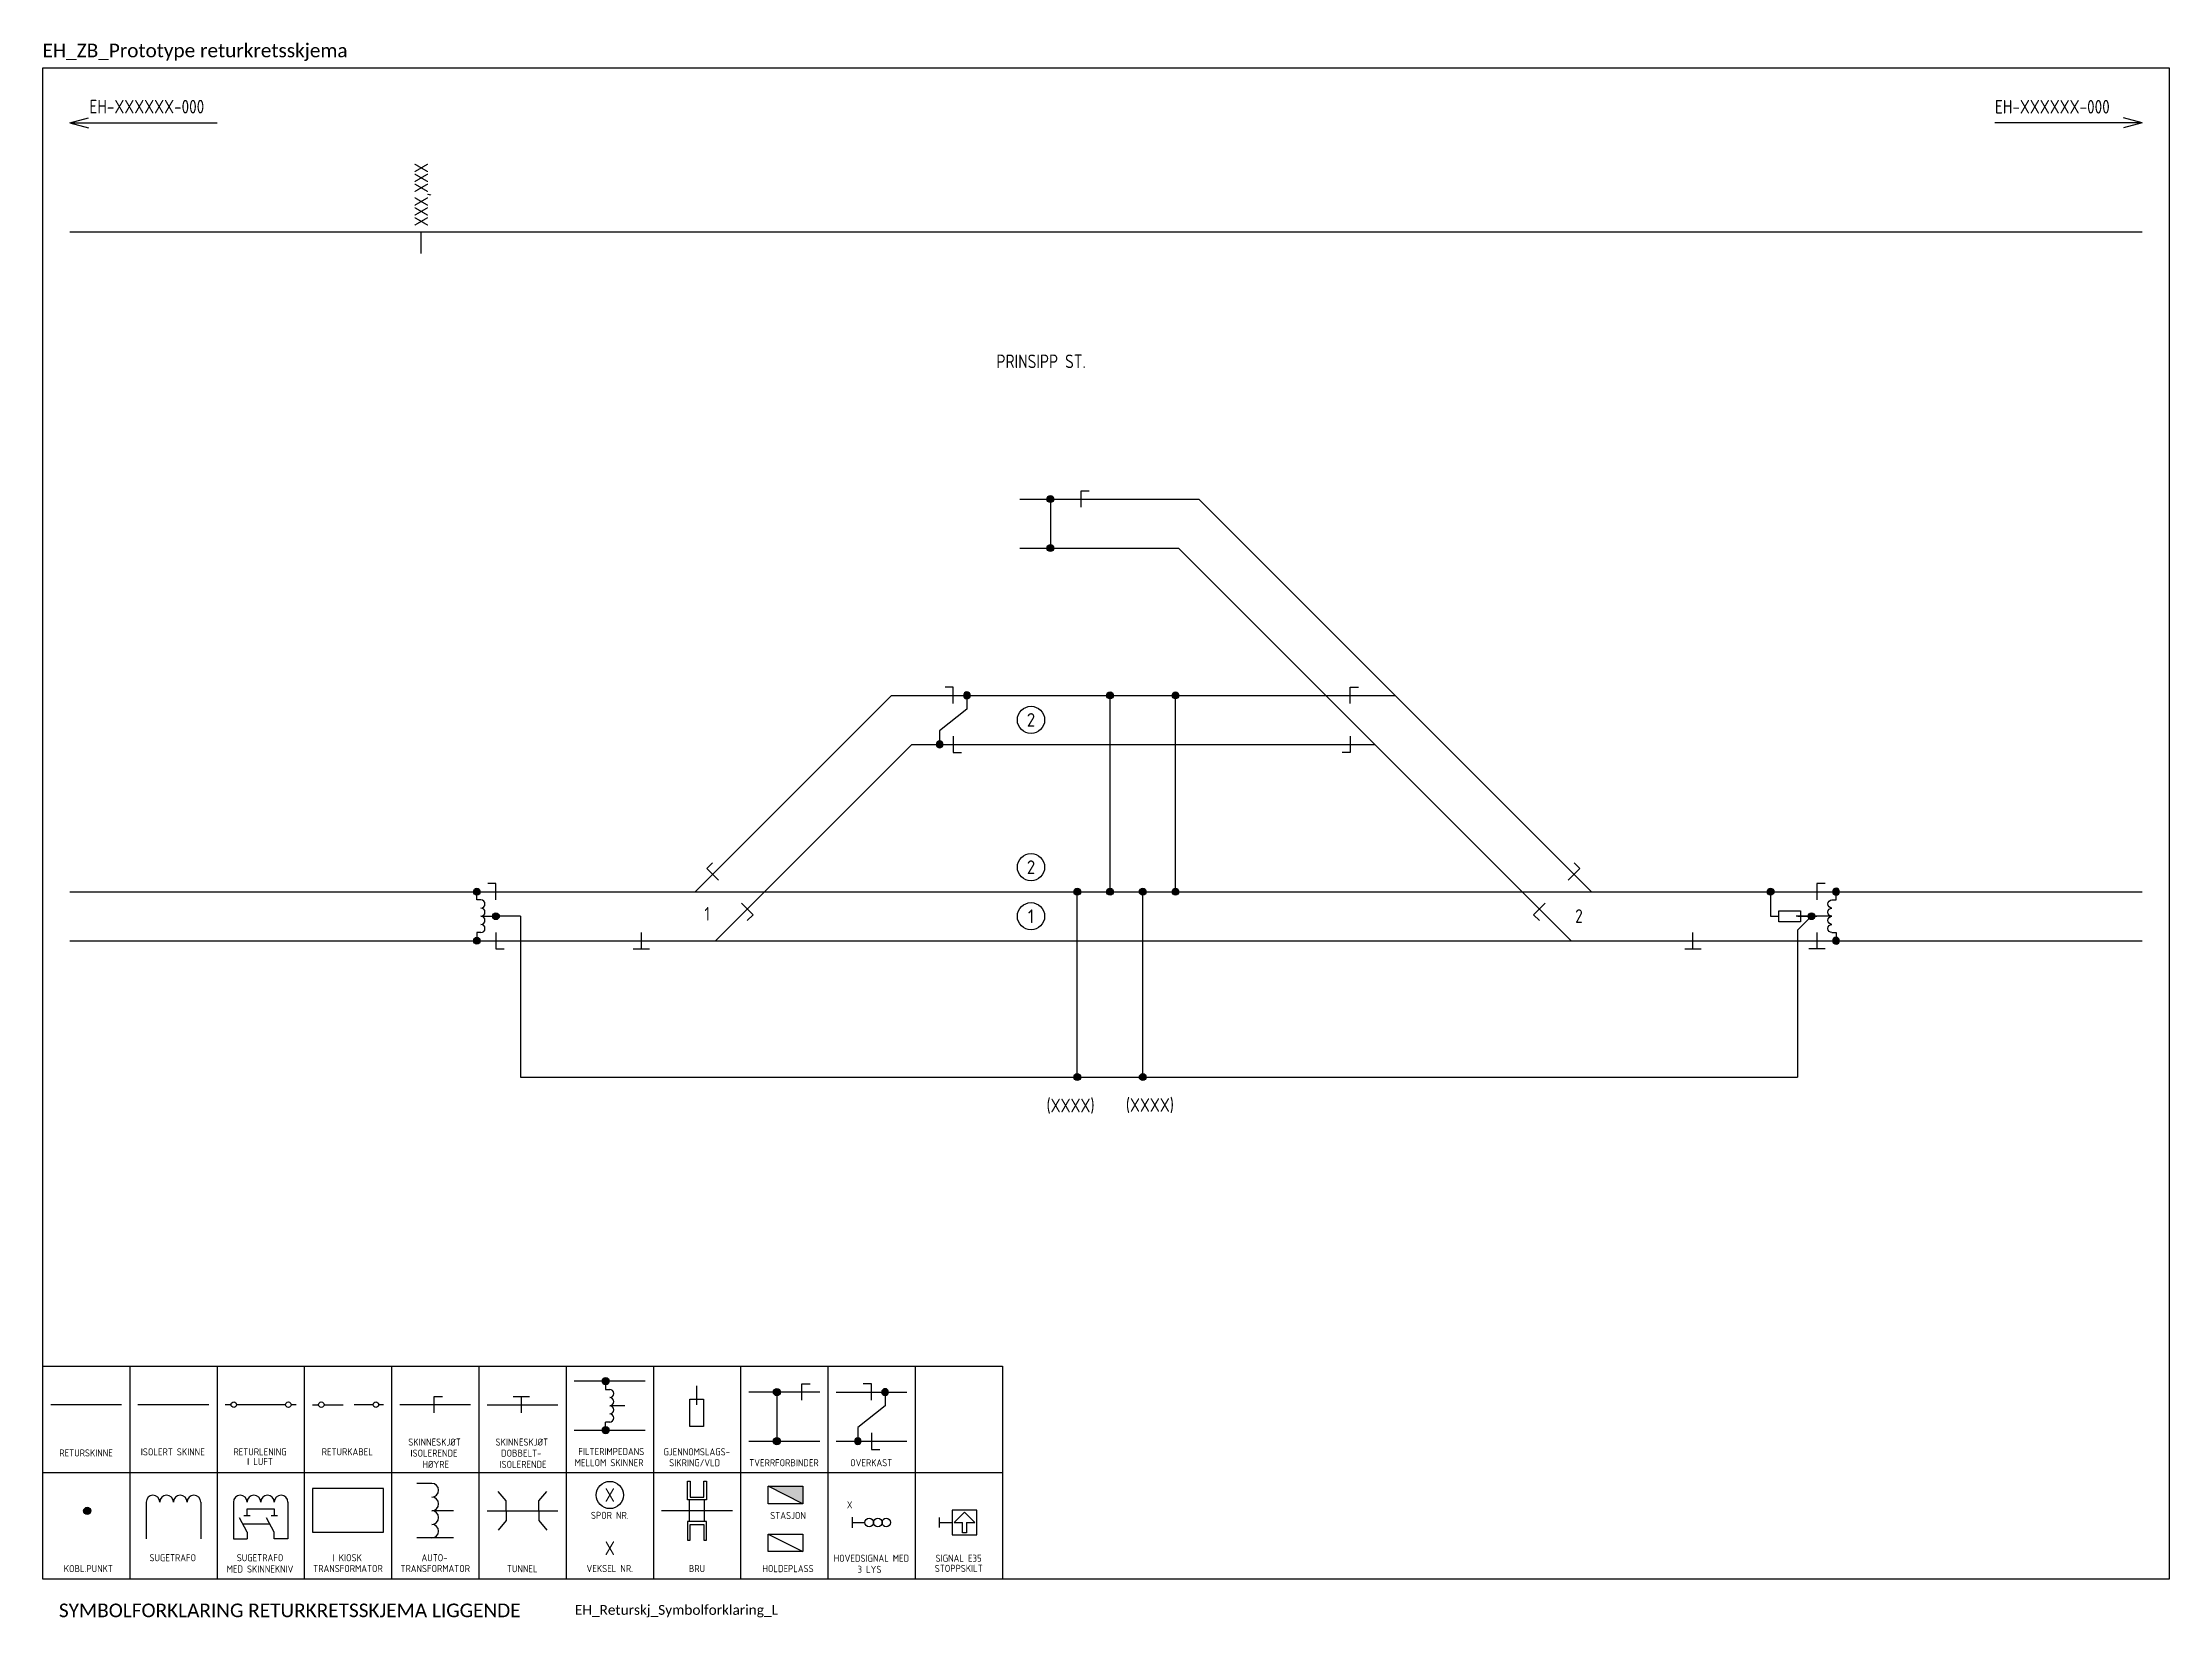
# Model space of a CAD drawing. Header units: millimetres. Extents: x -120 to 1240, y -2156 to 277.
# Drawn here: x 630 to 1020, y -1542.1 to -1253.3 of the extents above; entities that cross this region are included whole.
import ezdxf
from ezdxf.enums import TextEntityAlignment as Align

# ---------------------------------------------------------------- set-up
doc = ezdxf.new("R2010")
doc.units = ezdxf.units.MM
for name, color, linetype in [('JBT_Linjer_018', 4, 'Continuous'), ('JBT_Tekst_25', 2, 'Continuous'), ('JBTEH_ATT_Tekst', 2, 'Continuous'), ('JBTEH_Komponenter', 4, 'Continuous'), ('JBTEH_LED_Returkabel', 4, 'RETURKABEL'), ('JBTEH_LED_Returledning', 4, 'RETURLEDNING'), ('JBTEH_Skinne_isolert_signal', 5, 'Continuous'), ('JBTEH_Skinne_jordet_retur', 4, 'Continuous'), ('RAMME', 5, 'Continuous'), ('RAMME TEKST', 7, 'Continuous')]:
    doc.layers.add(name, color=color, linetype=linetype)
doc.layers.add('JBTEH_ATT_OBJEKTID', color=2, linetype='Continuous', lineweight=25)
doc.styles.add('Calibri', font='calibri.ttf')
doc.styles.add('ISO13', font='isocp.shx', dxfattribs={"width": 0.9, "height": 1.3})
doc.styles.add('ISO25', font='isocp.shx', dxfattribs={"width": 0.9, "height": 2.5})
doc.linetypes.add('RETURKABEL', pattern='A,1.5,-0.7,1,[133,ltypeshp,S=0.5,R=0,X=0,Y=0],-1,1,-0.7,1.5', length=7.4)
doc.linetypes.add('RETURLEDNING', pattern='A,3.2,[133,ltypeshp,S=0.5,R=0,X=0,Y=0],-1,3.2', length=7.4)

# ---------------------------------------------------------------- blocks, each defined once
blk = doc.blocks.new('EH_Skinneskjot_dobbel')
for p, q in [((-1.5, 1.5), (1.5, 1.5)), ((0, 1.5), (0, -1.5))]:
    blk.add_line(p, q)
blk = doc.blocks.new('*U163')
at = {"layer": 'JBT_Linjer_018'}
for q in [(3.4, 0.91), (27, 0), (3.4, -0.91)]:
    blk.add_line((0, 0), q, dxfattribs=at)
at = {"style": 'ISO25', "width": 0.9}
blk.add_attdef('HENVISING', text='', height=2.5, dxfattribs=at).set_placement((26.66, 4.2), align=Align.TOP_RIGHT)
blk = doc.blocks.new('Tekst_Km')
at = {"layer": 'JBT_Linjer_018'}
blk.add_line((0, -4), (0, 0), dxfattribs=at)
at = {"style": 'ISO25', "width": 0.9}
blk.add_attdef('KM', text='', height=2.5, rotation=90, dxfattribs=at).set_placement((0, 1), align=Align.MIDDLE_LEFT)
blk = doc.blocks.new('*U164')
at = {"layer": 'JBT_Linjer_018'}
for q in [(-27, 0), (-3.4, 0.91), (-3.4, -0.91)]:
    blk.add_line((0, 0), q, dxfattribs=at)
at = {"style": 'ISO25', "width": 0.9}
blk.add_attdef('HENVISING', text='', height=2.5, dxfattribs=at).set_placement((-26.66, 4.2), align=Align.TOP_LEFT)
blk = doc.blocks.new('EH_Koblingspunkt')
h = blk.add_hatch(color=256)
h.dxf.hatch_style = 1
edge = h.paths.add_edge_path()
edge.add_arc((0, 0), 0.625, 0, 360)
blk.add_circle((0, 0), 0.625)
blk = doc.blocks.new('EH_IMP_01')
for p, q in [((0, 7.5), (0, 9)), ((0.75, 7.5), (0, 7.5)), ((0.75, 4.5), (3.5, 4.5)), ((0.75, 1.5), (0, 1.5)), ((0, 1.5), (0, 0))]:
    blk.add_line(p, q)
at = {"linetype": 'ByBlock'}
blk.add_lwpolyline([(0, 0.75), (0, 0)], dxfattribs=at)
for centre in [(0.75, 6.75), (0.75, 5.25), (0.75, 3.75), (0.75, 2.25)]:
    blk.add_arc(centre, 0.75, 270, 90)
for p in [(0, 9), (0, 0)]:
    blk.add_blockref('EH_Koblingspunkt', p)
at = {"layer": 'JBTEH_ATT_OBJEKTID', "style": 'ISO25', "flags": 4}
blk.add_attdef('OBJEKTID', text='', height=2.5, dxfattribs=at).set_placement((0, -3.25), align=Align.MIDDLE)
blk = doc.blocks.new('EH_Gjennomslagssikring')
for p, q in [((-1, 7), (-1, 3)), ((1, 7), (-1, 7)), ((1, 3), (1, 7)), ((-1, 3), (1, 3)), ((0, 3), (0, 3.8)), ((0, 0), (0, 3))]:
    blk.add_line(p, q)
blk.add_solid([(0.8, 3.8), (-0.8, 3.8), (0, 5.4), (0.8, 3.8)])
blk = doc.blocks.new('*U117')
for p, q in [((-8.5, 9), (-8.5, 4.5)), ((1.5, 10.5), (0, 10.5)), ((0, 10.5), (0, 7.5)), ((-8.5, 4.5), (-7, 4.5)), ((-3.5, 4.5), (0, 4.5)), ((0, 1.5), (0, -1.5)), ((0, -1.5), (-1.5, -1.5)), ((1.5, -1.5), (0, -1.5))]:
    blk.add_line(p, q)
at = {"rotation": 180.0000000000087}
for p in [(-8.5, 9), (-1, 4.5)]:
    blk.add_blockref('EH_Koblingspunkt', p, dxfattribs=at)
at = {"xscale": -1}
for name, p, rotation in [('EH_IMP_01', (3.5, 0), 8.633094239485217e-12), ('EH_Koblingspunkt', (3.5, 9), 8.633094239485217e-12), ('EH_Gjennomslagssikring', (0, 4.5), 90.00000000000873), ('EH_Koblingspunkt', (3.5, 0), 8.633094239485217e-12)]:
    blk.add_blockref(name, p, dxfattribs=dict(at, rotation=rotation))
at = {"layer": 'JBTEH_ATT_OBJEKTID', "style": 'ISO25', "flags": 4}
blk.add_attdef('OBJEKTID', text='', height=2.5, dxfattribs=at).set_placement((0, -4), align=Align.MIDDLE)
blk = doc.blocks.new('EH_Overkast')
for p, q in [((-2.5, 9), (-2.5, 6.5)), ((0, 7.5), (0, 10.5)), ((0, 10.5), (1.5, 10.5)), ((-2.5, 6.5), (2.5, 2.5)), ((0, 1.5), (0, -1.5)), ((2.5, 2.5), (2.5, 0)), ((0, -1.5), (-1.5, -1.5))]:
    blk.add_line(p, q)
for p in [(-2.5, 9), (2.5, 0)]:
    blk.add_blockref('EH_Koblingspunkt', p)
blk = doc.blocks.new('EH_Skinneskjot_enkel')
for p, q in [((0, -1.5), (0, 1.5)), ((0, 1.5), (1.5, 1.5))]:
    blk.add_line(p, q)
blk = doc.blocks.new('EH_Returskj_Symbolforklaring_L')
h = blk.add_hatch(color=256)
h.dxf.hatch_style = 1
edge = h.paths.add_edge_path()
edge.add_arc((103.25, 36.25), 0.65, 0, 360)
h = blk.add_hatch(color=256)
h.dxf.hatch_style = 1
edge = h.paths.add_edge_path()
edge.add_arc((134.66, 34.25), 0.65, 0, 360)
h = blk.add_hatch(color=256)
h.dxf.hatch_style = 1
edge = h.paths.add_edge_path()
edge.add_arc((103.25, 27.25), 0.65, 0, 360)
h = blk.add_hatch(color=256)
h.dxf.hatch_style = 1
edge = h.paths.add_edge_path()
edge.add_arc((134.66, 25.25), 0.65, 0, 360)
blk.add_hatch(color=256).paths.add_polyline_path([(139.42, 16.97), (133.05, 16.97), (139.42, 13.79)])
h = blk.add_hatch(color=256)
h.dxf.hatch_style = 1
edge = h.paths.add_edge_path()
edge.add_arc((8.19, 12.47), 0.65, 0, 360)
for p, q in [((0, 39), (176, 39)), ((0, 39), (0, 0)), ((16, 39), (16, 0)), ((32, 39), (32, 0)), ((48, 39), (48, 0)), ((64, 39), (64, 0)), ((80, 39), (80, 0)), ((96, 39), (96, 0)), ((112, 39), (112, 0)), ((128, 39), (128, 0)), ((144, 39), (144, 0)), ((160, 39), (160, 0)), ((176, 39), (176, 0)), ((103.25, 36.25), (103.25, 34.75)), ((119.92, 35.42), (119.92, 31.94)), ((49.5, 31.93), (50.62, 31.93)), ((51.62, 31.93), (55.12, 31.93)), ((60.62, 31.93), (57.12, 31.93)), ((62.5, 31.93), (61.62, 31.93)), ((103.25, 34.75), (104, 34.75)), ((106.75, 31.75), (104, 31.75)), ((118.67, 27.94), (118.67, 32.94)), ((118.67, 32.94), (121.17, 32.94)), ((121.17, 32.94), (121.17, 27.94)), ((134.66, 34.25), (134.66, 25.25)), ((152, 34.25), (158.5, 34.25)), ((103.25, 27.25), (103.25, 28.75)), ((104, 28.75), (103.25, 28.75)), ((121.17, 27.94), (118.67, 27.94)), ((145.5, 25.25), (152, 25.25)), ((0, 19.5), (176, 19.5)), ((71.38, 17.5), (68.63, 17.5)), ((139.42, 13.79), (133.05, 16.97)), ((19, 14.07), (19, 7.32)), ((29, 14.07), (29, 7.32)), ((35, 14.07), (35, 7.32)), ((37.5, 11.57), (37.5, 12.82)), ((37.5, 12.82), (42.5, 12.82)), ((42.5, 12.82), (42.5, 11.57)), ((45, 14.07), (45, 7.32)), ((75.38, 12.5), (71.38, 12.5)), ((81.5, 12.5), (94.5, 12.5)), ((126.5, 12.5), (113.5, 12.5)), ((167.18, 10.34), (169.06, 12.22)), ((169.06, 12.22), (170.93, 10.34)), ((37.5, 8.57), (36.09, 11.22)), ((41.7, 10.06), (36.7, 10.06)), ((38.1, 11.57), (36.9, 11.57)), ((37.5, 8.57), (37.5, 7.32)), ((42.5, 8.57), (41.09, 11.22)), ((43.1, 11.57), (41.9, 11.57)), ((42.5, 7.32), (42.5, 8.57)), ((133.05, 8.22), (139.42, 5.04)), ((148.46, 11.34), (148.46, 9.34)), ((148.46, 10.34), (150.81, 10.34)), ((164.46, 9.44), (164.46, 11.24)), ((164.46, 10.34), (166.81, 10.34)), ((167.18, 10.34), (168.68, 10.34)), ((169.43, 10.34), (170.93, 10.34)), ((35, 7.32), (37.5, 7.32)), ((45, 7.32), (42.5, 7.32)), ((75.38, 7.5), (68.63, 7.5)), ((0, 0), (176, 0))]:
    blk.add_line(p, q)
at = {"linetype": 'Continuous'}
for p, q in [((14.5, 31.93), (1.5, 31.93)), ((34.57, 31.93), (33.5, 31.93)), ((44.57, 31.93), (35.57, 31.93)), ((46.5, 31.93), (45.57, 31.93)), ((86.31, 33.43), (89.31, 33.43)), ((87.81, 30.43), (87.81, 33.43))]:
    blk.add_line(p, q, dxfattribs=at)
at = {"color": 5}
for p, q in [((30.5, 31.93), (17.5, 31.93)), ((85.01, 14.32), (83.55, 16.04)), ((91.01, 14.32), (92.48, 16.04)), ((85.01, 12.5), (85.01, 14.32)), ((85.01, 12.5), (85.01, 10.68)), ((91.01, 12.5), (91.01, 14.32)), ((91.01, 12.5), (91.01, 10.68)), ((85.01, 10.68), (83.55, 8.96)), ((91.01, 10.68), (92.48, 8.96))]:
    blk.add_line(p, q, dxfattribs=at)
at = {"linetype": 'ByBlock'}
for p, q in [((118.65, 10.5), (118.65, 14.5)), ((121.35, 10.5), (121.35, 14.5))]:
    blk.add_line(p, q, dxfattribs=at)
for points in [[(71.81, 31.93), (65.5, 31.93)], [(139.25, 34.25), (129.5, 34.25)], [(129.5, 25.25), (142.5, 25.25)], [(169.43, 10.34), (169.43, 8.47), (168.68, 8.47), (168.68, 10.34)]]:
    blk.add_lwpolyline(points)
for points in [[(49.5, 8.57), (62.5, 8.57), (62.5, 16.57), (49.5, 16.57)], [(133.05, 16.97), (139.42, 16.97), (139.42, 13.79), (133.05, 13.79)], [(166.81, 8.09), (171.31, 8.09), (171.31, 12.59), (166.81, 12.59)], [(139.42, 5.04), (133.05, 5.04), (133.05, 8.22), (139.42, 8.22)]]:
    blk.add_lwpolyline(points, close=True)
for points in [[(118.25, 14.5), (118.25, 17.9), (118.75, 17.9), (118.75, 15), (121.25, 15), (121.25, 17.9), (121.75, 17.9), (121.75, 14.5), (118.25, 14.5)], [(118.25, 10.5), (118.25, 7.1), (118.75, 7.1), (118.75, 10), (121.25, 10), (121.25, 7.1), (121.75, 7.1), (121.75, 10.5), (118.25, 10.5)]]:
    blk.add_lwpolyline(points, dxfattribs=at)
for centre, radius in [((103.25, 36.25), 0.65), ((134.66, 34.25), 0.65), ((103.25, 27.25), 0.65), ((134.66, 25.25), 0.65), ((8.19, 12.47), 0.65), ((151.59, 10.34), 0.781), ((153.15, 10.34), 0.781), ((154.71, 10.34), 0.781)]:
    blk.add_circle(centre, radius)
at = {"linetype": 'Continuous'}
for centre in [(35.07, 31.95), (45.07, 31.95), (51.12, 31.95), (61.12, 31.95)]:
    blk.add_circle(centre, 0.5, dxfattribs=at)
at = {"ltscale": 5}
blk.add_circle((104.02, 15.38), 2.5, dxfattribs=at)
for centre, radius, start, end in [((104, 34), 0.75, 270, 90), ((104, 32.5), 0.75, 270, 90), ((104, 31), 0.75, 270, 90), ((104, 29.5), 0.75, 270, 90), ((71.38, 16.25), 1.25, 270, 90), ((20.25, 14.07), 1.25, 0, 180), ((22.75, 14.07), 1.25, 0, 180), ((25.25, 14.07), 1.25, 0, 180), ((27.75, 14.07), 1.25, 0, 180), ((36.25, 14.07), 1.25, 0, 180), ((38.75, 14.07), 1.25, 0, 180), ((41.25, 14.07), 1.25, 0, 180), ((43.75, 14.07), 1.25, 0, 180), ((71.38, 13.75), 1.25, 270, 90), ((71.38, 11.25), 1.25, 270, 90), ((71.38, 8.75), 1.25, 270, 90)]:
    blk.add_arc(centre, radius, start, end)
blk.add_solid([(120.92, 31.94), (118.92, 31.94), (119.92, 29.94), (120.92, 31.94)])
at = {"layer": 'JBTEH_Skinne_isolert_signal'}
for p, q in [((81.5, 31.93), (94.5, 31.93)), ((142.5, 34.25), (139.25, 34.25)), ((145.5, 34.25), (152, 34.25)), ((152, 25.25), (158.5, 25.25))]:
    blk.add_line(p, q, dxfattribs=at)
for points in [[(110.5, 36.25), (97.5, 36.25)], [(78.5, 31.93), (71.81, 31.93)], [(97.5, 27.25), (110.5, 27.25)]]:
    blk.add_lwpolyline(points, dxfattribs=at)
for p in [(139.25, 34.25), (71.81, 31.93)]:
    blk.add_blockref('EH_Skinneskjot_enkel', p)
at = {"xscale": -1}
blk.add_blockref('EH_Overkast', (152, 25.25), dxfattribs=at)
at = {"style": 'ISO13'}
for s, p in [('RETURSKINNE', (7.99, 23.09)), ('ISOLERT SKINNE', (23.88, 23.29)), ('RETURLENING', (39.88, 23.31)), ('RETURKABEL', (55.88, 23.31)), ('SKINNESKJØT', (71.88, 25.09)), ('ISOLERENDE', (71.78, 23.06)), ('SKINNESKJØT', (87.88, 25.09)), ('DOBBELT-', (87.78, 23.06)), ('FILTERIMPEDANS', (104.29, 23.35)), ('GJENNOMSLAGS-', (119.95, 23.3)), ('I LUFT', (39.88, 21.51)), ('HØYRE', (72.11, 21)), ('ISOLERENDE', (88.11, 21)), ('MELLOM SKINNER', (103.88, 21.31)), ('SIKRING/VLD ', (119.95, 21.3)), ('TVERRFORBINDER', (135.95, 21.3)), ('OVERKAST', (151.95, 21.3)), ('SPOR NR.', (104.01, 11.65)), ('STASJON', (136.7, 11.63)), ('SUGETRAFO', (23.88, 3.88)), ('SUGETRAFO', (39.88, 3.88)), ('I KIOSK', (55.88, 3.88)), ('AUTO-', (71.88, 3.88)), ('HOVEDSIGNAL MED', (151.98, 3.78)), ('SIGNAL E35', (167.98, 3.78)), ('KOBL.PUNKT', (8.4, 1.89)), ('MED SKINNEKNIV', (39.88, 1.81)), ('TRANSFORMATOR', (56.01, 1.9)), ('TRANSFORMATOR', (72.01, 1.9)), ('TUNNEL', (87.95, 1.87)), ('VEKSEL NR.', (104.01, 1.9)), ('BRU', (120, 1.89)), ('HOLDEPLASS', (136.7, 1.88)), ('3 LYS', (151.64, 1.75)), ('STOPPSKILT', (168, 1.93))]:
    blk.add_text(s, height=1.3, dxfattribs=at).set_placement(p, align=Align.MIDDLE)
at = {"style": 'ISO25', "width": 0.9}
for p in [(104.02, 15.38), (104.02, 5.63)]:
    blk.add_text('X', height=2.5, dxfattribs=at).set_placement(p, align=Align.MIDDLE_CENTER)
at = {"style": 'ISO13', "width": 0.9}
blk.add_text('X', height=1.3, dxfattribs=at).set_placement((147.51, 12.94))
blk = doc.blocks.new('EH_Spornummer')
blk.add_circle((0, 2.5), 2.5)
at = {"layer": 'JBTEH_ATT_Tekst', "style": 'ISO25'}
blk.add_attdef('X', text='', height=2.5, dxfattribs=at).set_placement((0, 2.5), align=Align.MIDDLE)
blk = doc.blocks.new('EH_ZB_Prototype returkretsskjema')
at = {"layer": 'JBT_Linjer_018'}
blk.add_line((5, 247), (385, 247), dxfattribs=at)
at = {"layer": 'JBTEH_Komponenter'}
for p, q in [((184.8, 198), (184.8, 189)), ((195.74, 126), (195.74, 162)), ((207.74, 126), (207.74, 162))]:
    blk.add_line(p, q, dxfattribs=at)
at = {"layer": 'JBTEH_LED_Returkabel'}
for p, q in [((189.74, 92), (189.74, 126)), ((201.74, 92), (201.74, 126))]:
    blk.add_line(p, q, dxfattribs=at)
at = {"layer": 'JBTEH_LED_Returledning'}
for p, q in [((87.63, 121.5), (83.13, 121.5)), ((87.63, 121.5), (87.63, 92)), ((324.36, 121.5), (321.78, 118.92)), ((321.78, 118.92), (321.78, 92)), ((87.63, 92), (321.78, 92))]:
    blk.add_line(p, q, dxfattribs=at)
at = {"layer": 'JBTEH_Skinne_isolert_signal'}
for p, q in [((190.44, 198), (212, 198)), ((280.82, 129.18), (212, 198)), ((122.86, 129.18), (155.68, 162)), ((155.68, 162), (167, 162)), ((239.78, 162), (248, 162)), ((167, 153), (239.78, 153)), ((5, 126), (83.13, 126)), ((325.36, 126), (385, 126)), ((123.41, 117), (129.23, 122.82)), ((280.28, 117), (274.46, 122.82)), ((5, 117), (385, 117))]:
    blk.add_line(p, q, dxfattribs=at)
at = {"layer": 'JBTEH_Skinne_jordet_retur'}
for p, q in [((179.17, 198), (190.44, 198)), ((179.17, 189), (208.28, 189)), ((274.46, 122.82), (208.28, 189)), ((167, 162), (239.78, 162)), ((129.23, 122.82), (159.41, 153)), ((159.41, 153), (167, 153)), ((239.78, 153), (244.28, 153)), ((119.68, 126), (122.86, 129.18)), ((284, 126), (280.82, 129.18)), ((83.13, 126), (325.36, 126))]:
    blk.add_line(p, q, dxfattribs=at)
at = {"layer": 'RAMME'}
blk.add_lwpolyline([(390, 277), (0, 277), (0, 0), (390, 0)], close=True, dxfattribs=at)
at = {"layer": 'JBT_Tekst_25'}
ref = blk.add_blockref('*U163', (5, 267), dxfattribs=at)
ref.add_attrib('HENVISING_001', 'EH-XXXXXX-000', (8.6, 268.7), dxfattribs={"layer": '0', "height": 2.5, "style": 'ISO25', "width": 0.9})
ref = blk.add_blockref('*U164', (385, 266.98), dxfattribs=at)
ref.add_attrib('HENVISING_001', 'EH-XXXXXX-000', (358, 268.68), dxfattribs={"layer": '0', "height": 2.5, "style": 'ISO25', "width": 0.9})
blk.add_blockref('Tekst_Km', (69.44, 247), dxfattribs=at).add_auto_attribs({'KM': 'XXX,XXX'})
at = {"layer": 'JBTEH_Komponenter'}
for name, p in [('EH_Skinneskjot_enkel', (190.44, 198)), ('EH_Koblingspunkt', (184.8, 198)), ('EH_Koblingspunkt', (184.8, 189)), ('EH_Koblingspunkt', (195.74, 162)), ('EH_Koblingspunkt', (207.74, 162)), ('EH_Skinneskjot_enkel', (239.78, 162)), ('EH_IMP_01', (79.63, 117)), ('EH_Koblingspunkt', (189.74, 126)), ('EH_Koblingspunkt', (195.74, 126)), ('EH_Koblingspunkt', (201.74, 126)), ('EH_Koblingspunkt', (207.74, 126)), ('*U117', (325.36, 117)), ('EH_Koblingspunkt', (83.13, 121.5)), ('EH_Koblingspunkt', (189.74, 92)), ('EH_Koblingspunkt', (201.74, 92)), ('EH_Returskj_Symbolforklaring_L', (0, 0))]:
    blk.add_blockref(name, p, dxfattribs=at)
at = {"layer": 'JBTEH_Komponenter', "xscale": -1}
for name, p in [('EH_Overkast', (167, 153)), ('EH_Skinneskjot_enkel', (83.13, 126))]:
    blk.add_blockref(name, p, dxfattribs=at)
at = {"layer": 'JBTEH_Komponenter'}
for p, values in [((181.25, 155), {'X': '2'}), ((181.25, 128), {'X': '2'}), ((181.25, 119), {'X': '1'})]:
    blk.add_blockref('EH_Spornummer', p, dxfattribs=at).add_auto_attribs(values)
for p, rotation in [((239.78, 153), 180), ((122.86, 129.18), 45), ((129.23, 122.82), 224.9999999999999)]:
    blk.add_blockref('EH_Skinneskjot_enkel', p, dxfattribs=dict(at, rotation=rotation))
at = {"layer": 'JBTEH_Komponenter', "xscale": -1}
for name, p, rotation in [('EH_Skinneskjot_enkel', (280.82, 129.18), 315), ('EH_Skinneskjot_enkel', (274.46, 122.82), 135.0000000000001), ('EH_Skinneskjot_enkel', (83.13, 117), 180), ('EH_Skinneskjot_dobbel', (302.62, 117), 180)]:
    blk.add_blockref(name, p, dxfattribs=dict(at, rotation=rotation))
at = {"layer": 'JBT_Tekst_25', "style": 'ISO25', "width": 0.9}
for s, p in [('PRINSIPP ST.', (183.1, 222)), ('(XXXX)', (188.5, 85.55)), ('(XXXX)', (203.05, 85.64))]:
    blk.add_text(s, height=2.5, dxfattribs=at).set_placement(p, align=Align.CENTER)
for s, p in [('1', (121.38, 120.69)), ('2', (281.04, 120.29))]:
    blk.add_text(s, height=2.5, dxfattribs=at).set_placement(p)

msp = doc.modelspace()

# ---------------------------------------------------------------- block references
msp.add_blockref('EH_ZB_Prototype returkretsskjema', (630, -1535))
at = {"layer": 'JBTEH_Komponenter', "xscale": -1, "rotation": 180}
msp.add_blockref('EH_Skinneskjot_dobbel', (739.82, -1418), dxfattribs=at)

# ---------------------------------------------------------------- texts
at = {"layer": 'RAMME TEKST', "linetype": 'ByBlock', "style": 'Calibri'}
for s, height, p in [('EH_ZB_Prototype returkretsskjema', 2.5, (630, -1256)), ('SYMBOLFORKLARING RETURKRETSSKJEMA LIGGENDE', 2.5, (633, -1542.03)), ('EH_Returskj_Symbolforklaring_L', 1.8, (727.62, -1541.59))]:
    msp.add_text(s, height=height, dxfattribs=at).set_placement(p)

doc.saveas('drawing.dxf')
